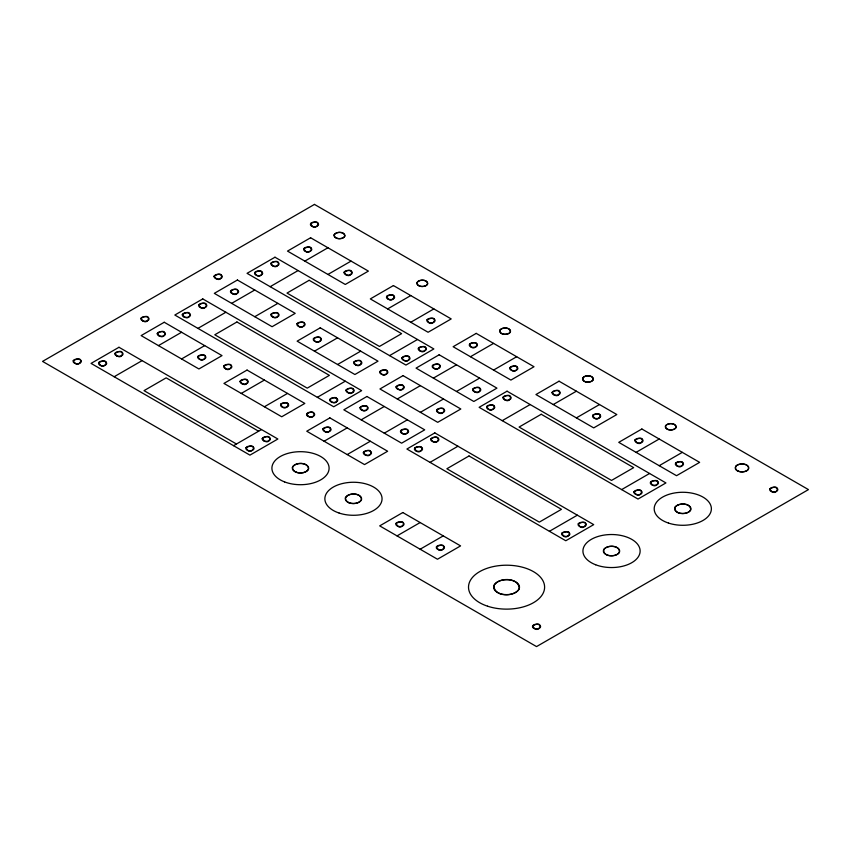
<?xml version="1.0" encoding="UTF-8"?>
<svg xmlns="http://www.w3.org/2000/svg" width="851" height="851" viewBox="0 0 851 851"><rect width="100%" height="100%" fill="white"/><g stroke="black" fill="none" stroke-linecap="round" stroke-linejoin="round"><path stroke-width="1.28" d="M158.467 345.612L181.571 332.262M231.642 303.36L254.757 290.01M304.828 261.108L327.943 247.758M114.162 376.738L142.096 360.622M197.943 328.369L225.866 312.253M270.161 286.681L298.095 270.554M181.571 358.952L204.687 345.612M254.757 316.7L277.873 303.36M327.943 274.447L351.048 261.108M241.28 393.417L264.384 380.078M314.455 351.165L337.57 337.826M387.641 308.913L410.756 295.574M264.384 406.767L287.5 393.417M337.57 364.515L360.686 351.165M410.756 322.263L433.861 308.913M233.568 445.679L261.502 429.553M317.349 397.311L345.272 381.195M389.567 355.612L417.501 339.496M324.093 441.233L347.197 427.893M361.164 419.83L384.269 406.491M397.279 398.981L420.383 385.641M433.382 378.131L456.498 364.792M470.454 356.729L493.569 343.389M347.197 454.572L370.313 441.233M384.269 433.17L407.384 419.83M420.383 412.32L443.499 398.981M456.498 391.471L479.602 378.131M493.569 370.068L516.685 356.729M430.01 462.359L457.944 446.232M502.239 420.66L530.162 404.544M553.267 404.544L576.382 391.194M576.382 417.884L599.498 404.544M397.034 535.885L420.139 522.546M420.139 549.225L443.254 535.885M636.091 452.349L659.195 439.01M659.195 465.699L682.311 452.349M549.416 531.301L577.35 515.174M621.645 489.602L649.568 473.475M258.608 431.223L166.168 377.855L144.021 390.641L236.461 444.009M114.97 353.484C122.182 363.92 127.182 345.389 114.97 353.484M157.339 333.475C164.551 343.9 169.551 325.369 157.339 333.475M182.38 314.572C189.592 324.997 194.581 306.466 182.38 314.572M214.154 276.213C221.366 286.638 226.366 268.108 214.154 276.213M230.525 291.223C237.737 301.648 242.737 283.117 230.525 291.223M240.152 381.291C247.364 391.715 252.364 373.185 240.152 381.291M262.31 438.552C269.512 448.977 274.511 430.446 262.31 438.552M292.478 467.273C292.648 474.496 305.509 474.688 308.509 469.114C308.339 461.902 295.488 461.71 292.478 467.273M306.605 414.086C313.817 424.521 318.806 405.991 306.605 414.086M334.156 234.919C334.262 239.727 342.836 239.854 344.836 236.142C344.729 231.334 336.156 231.206 334.156 234.919M329.709 399.63C336.922 410.065 341.921 391.534 329.709 399.63M345.442 497.856C345.612 505.068 358.473 505.26 361.473 499.697C361.303 492.484 348.442 492.282 345.442 497.856M363.42 452.445C370.632 462.88 375.621 444.35 363.42 452.445M396.151 386.843C403.363 397.279 408.363 378.748 396.151 386.843M430.819 439.105C438.031 449.541 443.031 431 430.819 439.105M472.709 389.343C479.921 399.779 484.921 381.248 472.709 389.343M493.878 585.711C494.144 597.136 514.504 597.445 519.259 588.626C518.993 577.201 498.633 576.893 493.878 585.711M552.15 392.407C559.362 402.831 564.362 384.301 552.15 392.407M141.032 318.317C147.255 329.029 153.946 310.7 141.032 318.317M271.033 263.278C277.245 273.979 283.936 255.651 271.033 263.278M344.219 272.171C350.431 282.883 357.122 264.555 344.219 272.171M346.144 390.035C352.357 400.747 359.048 382.418 346.144 390.035M353.846 362.228C360.069 372.94 366.76 354.612 353.846 362.228M417.054 282.532C416.671 287.447 425.415 287.681 427.574 284.16C427.947 279.234 419.213 279 417.054 282.532M401.991 357.782C408.214 368.494 414.905 350.165 401.991 357.782M436.659 410.044C442.882 420.756 449.573 402.427 436.659 410.044M503.101 397.257C509.324 407.969 516.014 389.641 503.101 397.257M532.588 625.974C538.8 636.676 545.491 618.358 532.588 625.974M603.636 549.81C603.082 557.192 616.177 557.543 619.422 552.256C619.985 544.874 606.88 544.523 603.636 549.81M634.069 491.772C640.282 502.484 646.973 484.155 634.069 491.772M665.493 425.968C665.12 430.883 673.854 431.117 676.013 427.596C676.385 422.67 667.652 422.436 665.493 425.968M769.836 488.995C776.059 499.707 782.75 481.379 769.836 488.995M73.346 360.643C78.515 371.589 86.93 353.537 73.346 360.643M198.889 304.818C204.059 315.774 212.463 297.722 198.889 304.818M254.736 272.575C259.917 283.532 268.32 265.469 254.736 272.575M271.107 314.274C276.277 325.231 284.691 307.168 271.107 314.274M313.476 338.73C318.657 349.687 327.061 331.635 313.476 338.73M323.114 428.798C328.284 439.754 336.688 421.692 323.114 428.798M386.662 296.478C391.832 307.434 400.247 289.383 386.662 296.478M360.186 407.395C365.356 418.352 373.759 400.289 360.186 407.395M379.918 371.536C385.099 382.493 393.502 364.43 379.918 371.536M418.437 348.187C423.617 359.143 432.021 341.081 418.437 348.187M414.586 448.254C419.766 459.21 428.17 441.158 414.586 448.254M436.499 546.799C441.669 557.756 450.073 539.694 436.499 546.799M509.919 367.643C515.089 378.599 523.503 360.537 509.919 367.643M582.775 377.95C581.882 382.95 590.807 383.333 593.094 379.982C593.998 374.983 585.073 374.6 582.775 377.95M635.101 439.914C640.282 450.87 648.685 432.819 635.101 439.914M650.515 482.177C655.685 493.123 664.088 475.071 650.515 482.177M675.545 463.274C680.726 474.22 689.129 456.168 675.545 463.274M675.056 507.26C673.705 514.749 687.097 515.334 690.523 510.302C691.874 502.813 678.481 502.228 675.056 507.26M98.833 362.494C102.907 373.653 113.055 355.931 98.833 362.494M198.017 356.378C202.091 367.536 212.239 349.814 198.017 356.378M224.015 365.834C228.1 376.982 238.237 359.271 224.015 365.834M310.7 223.515C314.774 234.674 324.912 216.952 310.7 223.515M303.945 248.524C308.019 259.672 318.157 241.961 303.945 248.524M297.201 323.582C301.275 334.73 311.423 317.019 297.201 323.582M246.162 447.562C250.247 458.71 260.385 440.988 246.162 447.562M280.83 404.193C284.904 415.341 295.052 397.63 280.83 404.193M427.202 319.689C431.276 330.837 441.424 313.125 427.202 319.689M400.725 430.606C404.799 441.754 414.937 424.032 400.725 430.606M432.499 365.558C436.574 376.706 446.711 358.994 432.499 365.558M469.571 344.155C473.645 355.303 483.793 337.581 469.571 344.155M396.151 523.301C400.225 534.46 410.363 516.738 396.151 523.301M500.09 329.954C498.633 334.964 507.76 335.56 510.153 332.358C511.611 327.348 502.484 326.752 500.09 329.954M486.91 406.416C490.984 417.564 501.122 399.853 486.91 406.416M592.828 415.309C596.902 426.468 607.05 408.746 592.828 415.309M562.011 533.173C566.096 544.321 576.233 526.609 562.011 533.173M578.382 523.727C582.456 534.875 592.604 517.163 578.382 523.727M735.721 466.412C733.892 472.688 745.306 473.422 748.306 469.422C750.125 463.157 738.711 462.412 735.721 466.412M314.466 204.41L42.55 361.398L536.534 646.59L808.45 489.602L314.466 204.41M118.98 347.272L91.057 363.398L249.939 455.136L277.873 439.01L118.98 347.272M202.761 298.914L174.827 315.03L333.72 406.767L361.643 390.641L202.761 298.914M274.979 257.215L247.056 273.331L405.938 365.068L433.861 348.942L274.979 257.215M164.243 322.263L141.128 335.602L198.911 368.962L222.015 355.612L164.243 322.263M237.418 280.011L214.314 293.35L272.086 326.71L295.201 313.359L237.418 280.011M310.604 237.759L287.5 251.098L345.272 284.457L368.387 271.107L310.604 237.759M236.94 321.976L214.792 334.773L307.232 388.141L329.39 375.355L236.94 321.976M309.168 280.287L287.01 293.074L379.461 346.442L401.608 333.656L309.168 280.287M247.056 370.068L223.941 383.418L281.724 416.767L304.828 403.427L247.056 370.068M320.242 327.816L297.127 341.166L354.899 374.514L378.014 361.175L320.242 327.816M393.417 285.564L370.313 298.914L428.085 332.262L451.2 318.923L393.417 285.564M329.869 417.884L306.754 431.223L364.536 464.582L387.641 451.243L329.869 417.884M366.941 396.481L343.825 409.82L401.608 443.18L424.713 429.84L366.941 396.481M403.055 375.631L379.94 388.971L437.722 422.33L460.827 408.991L403.055 375.631M439.159 354.782L416.054 368.121L473.826 401.481L496.941 388.141L439.159 354.782M476.23 333.379L453.126 346.719L510.898 380.078L534.013 366.738L476.23 333.379M434.829 432.893L406.906 449.02L565.787 540.747L593.711 524.631L434.829 432.893M507.047 391.194L479.124 407.321L638.016 499.048L665.939 482.932L507.047 391.194M559.054 381.195L535.939 394.534L593.711 427.893L616.826 414.543L559.054 381.195M469.018 455.966L446.871 468.752L539.311 522.12L561.458 509.334L469.018 455.966M541.236 414.267L519.089 427.053L611.529 480.432L633.676 467.646L541.236 414.267M402.81 512.536L379.695 525.875L437.478 559.235L460.582 545.895L402.81 512.536M641.867 429L618.751 442.35L676.534 475.698L699.639 462.359L641.867 429M305.445 251.385A4.085 2.362 0 0 0 311.796 249.588A4.085 2.362 0 0 0 305.913 247.311A4.085 2.362 0 0 0 305.445 251.385M345.889 274.735A4.085 2.362 0 0 0 352.24 272.937A4.085 2.362 0 0 0 346.357 270.661A4.085 2.362 0 0 0 345.889 274.735M336.773 238.248A5.446 3.149 0 0 0 344.942 235.525A5.446 3.149 0 0 0 336.773 232.802A5.446 3.149 0 0 0 336.773 238.248M312.2 226.377A4.085 2.362 0 0 0 318.551 224.579A4.085 2.362 0 0 0 312.657 222.302A4.085 2.362 0 0 0 312.2 226.377M419.586 286.064A5.446 3.149 0 0 0 427.755 283.34A5.446 3.149 0 0 0 419.586 280.617A5.446 3.149 0 0 0 419.586 286.064M388.258 299.201A4.085 2.362 0 0 0 394.609 297.393A4.085 2.362 0 0 0 388.726 295.127A4.085 2.362 0 0 0 388.258 299.201M428.702 322.55A4.085 2.362 0 0 0 435.052 320.742A4.085 2.362 0 0 0 429.17 318.476A4.085 2.362 0 0 0 428.702 322.55M502.398 333.879A5.446 3.149 0 0 0 510.568 331.156A5.446 3.149 0 0 0 502.398 328.433A5.446 3.149 0 0 0 502.398 333.879M471.305 347.091A4.085 2.362 0 0 0 477.432 345.049A4.085 2.362 0 0 0 471.305 343.006A4.085 2.362 0 0 0 471.305 347.091M511.749 370.44A4.085 2.362 0 0 0 517.876 368.398A4.085 2.362 0 0 0 511.749 366.355A4.085 2.362 0 0 0 511.749 370.44M585.211 381.695A5.446 3.149 0 0 0 593.381 378.961A5.446 3.149 0 0 0 585.211 376.238A5.446 3.149 0 0 0 585.211 381.695M554.118 394.907A4.085 2.362 0 0 0 560.245 392.864A4.085 2.362 0 0 0 554.118 390.822A4.085 2.362 0 0 0 554.118 394.907M594.338 418.181A4.085 2.362 0 0 0 600.678 416.373A4.085 2.362 0 0 0 594.796 414.097A4.085 2.362 0 0 0 594.338 418.181M636.708 442.637A4.085 2.362 0 0 0 643.048 440.829A4.085 2.362 0 0 0 637.165 438.563A4.085 2.362 0 0 0 636.708 442.637M677.151 465.986A4.085 2.362 0 0 0 683.491 464.178A4.085 2.362 0 0 0 677.609 461.912A4.085 2.362 0 0 0 677.151 465.986M668.024 429.5A5.446 3.149 0 0 0 676.194 426.776A5.446 3.149 0 0 0 668.024 424.053A5.446 3.149 0 0 0 668.024 429.5M738.232 471.188A6.808 3.936 0 0 0 748.806 468.178A6.808 3.936 0 0 0 738.998 464.391A6.808 3.936 0 0 0 738.232 471.188M771.517 491.57A4.085 2.362 0 0 0 777.857 489.761A4.085 2.362 0 0 0 771.974 487.485A4.085 2.362 0 0 0 771.517 491.57M652.111 484.889A4.085 2.362 0 0 0 658.461 483.081A4.085 2.362 0 0 0 652.579 480.815A4.085 2.362 0 0 0 652.111 484.889M635.974 494.42A4.085 2.362 0 0 0 642.101 492.378A4.085 2.362 0 0 0 635.974 490.336A4.085 2.362 0 0 0 635.974 494.42M678.247 512.706A8.17 4.712 0 0 0 690.938 509.089A8.17 4.712 0 0 0 679.172 504.547A8.17 4.712 0 0 0 678.247 512.706M579.893 526.588A4.085 2.362 0 0 0 586.233 524.78A4.085 2.362 0 0 0 580.35 522.514A4.085 2.362 0 0 0 579.893 526.588M563.522 536.034A4.085 2.362 0 0 0 569.862 534.237A4.085 2.362 0 0 0 563.979 531.96A4.085 2.362 0 0 0 563.522 536.034M607.444 555.118A8.17 4.712 0 0 0 619.698 551.033A8.17 4.712 0 0 0 607.444 546.948A8.17 4.712 0 0 0 607.444 555.118M500.101 593.636A12.935 7.468 0 0 0 519.504 587.169A12.935 7.468 0 0 0 500.101 580.701A12.935 7.468 0 0 0 500.101 593.636M534.258 628.538A4.085 2.362 0 0 0 540.608 626.73A4.085 2.362 0 0 0 534.726 624.464A4.085 2.362 0 0 0 534.258 628.538M348.921 502.696A8.17 4.712 0 0 0 361.611 499.08A8.17 4.712 0 0 0 349.846 494.548A8.17 4.712 0 0 0 348.921 502.696M397.651 526.173A4.085 2.362 0 0 0 404.002 524.365A4.085 2.362 0 0 0 398.119 522.088A4.085 2.362 0 0 0 397.651 526.173M438.318 549.597A4.085 2.362 0 0 0 444.456 547.555A4.085 2.362 0 0 0 438.318 545.512A4.085 2.362 0 0 0 438.318 549.597M264.044 440.967A4.085 2.362 0 0 0 270.384 439.159A4.085 2.362 0 0 0 264.501 436.893A4.085 2.362 0 0 0 264.044 440.967M247.896 450.498A4.085 2.362 0 0 0 254.024 448.456A4.085 2.362 0 0 0 247.896 446.413A4.085 2.362 0 0 0 247.896 450.498M296.414 472.284A8.17 4.712 0 0 0 308.668 468.199A8.17 4.712 0 0 0 296.414 464.114A8.17 4.712 0 0 0 296.414 472.284M75.175 363.441A4.085 2.362 0 0 0 81.302 361.398A4.085 2.362 0 0 0 75.175 359.356A4.085 2.362 0 0 0 75.175 363.441M100.567 365.441A4.085 2.362 0 0 0 106.694 363.398A4.085 2.362 0 0 0 100.567 361.356A4.085 2.362 0 0 0 100.567 365.441M116.715 355.909A4.085 2.362 0 0 0 123.055 354.101A4.085 2.362 0 0 0 117.172 351.835A4.085 2.362 0 0 0 116.715 355.909M142.936 320.965A4.085 2.362 0 0 0 149.063 318.923A4.085 2.362 0 0 0 142.936 316.88A4.085 2.362 0 0 0 142.936 320.965M159.084 335.89A4.085 2.362 0 0 0 165.424 334.092A4.085 2.362 0 0 0 159.541 331.816A4.085 2.362 0 0 0 159.084 335.89M199.528 359.25A4.085 2.362 0 0 0 205.868 357.441A4.085 2.362 0 0 0 199.985 355.165A4.085 2.362 0 0 0 199.528 359.25M184.114 316.998A4.085 2.362 0 0 0 190.464 315.189A4.085 2.362 0 0 0 184.582 312.913A4.085 2.362 0 0 0 184.114 316.998M200.485 307.541A4.085 2.362 0 0 0 206.836 305.732A4.085 2.362 0 0 0 200.953 303.467A4.085 2.362 0 0 0 200.485 307.541M215.899 278.628A4.085 2.362 0 0 0 222.239 276.82A4.085 2.362 0 0 0 216.356 274.554A4.085 2.362 0 0 0 215.899 278.628M232.493 293.723A4.085 2.362 0 0 0 238.62 291.68A4.085 2.362 0 0 0 232.493 289.638A4.085 2.362 0 0 0 232.493 293.723M272.937 317.072A4.085 2.362 0 0 0 279.064 315.03A4.085 2.362 0 0 0 272.937 312.987A4.085 2.362 0 0 0 272.937 317.072M256.566 275.373A4.085 2.362 0 0 0 262.693 273.331A4.085 2.362 0 0 0 256.566 271.288A4.085 2.362 0 0 0 256.566 275.373M272.937 265.927A4.085 2.362 0 0 0 279.064 263.884A4.085 2.362 0 0 0 272.937 261.842A4.085 2.362 0 0 0 272.937 265.927M420.043 350.91A4.085 2.362 0 0 0 426.383 349.101A4.085 2.362 0 0 0 420.5 346.825A4.085 2.362 0 0 0 420.043 350.91M403.895 360.441A4.085 2.362 0 0 0 410.022 358.399A4.085 2.362 0 0 0 403.895 356.356A4.085 2.362 0 0 0 403.895 360.441M381.748 374.334A4.085 2.362 0 0 0 387.875 372.291A4.085 2.362 0 0 0 381.748 370.249A4.085 2.362 0 0 0 381.748 374.334M397.896 389.269A4.085 2.362 0 0 0 404.236 387.46A4.085 2.362 0 0 0 398.353 385.195A4.085 2.362 0 0 0 397.896 389.269M434.233 368.504A4.085 2.362 0 0 0 440.361 366.462A4.085 2.362 0 0 0 434.233 364.419A4.085 2.362 0 0 0 434.233 368.504M474.443 391.768A4.085 2.362 0 0 0 480.794 389.96A4.085 2.362 0 0 0 474.911 387.694A4.085 2.362 0 0 0 474.443 391.768M438.563 412.703A4.085 2.362 0 0 0 444.69 410.661A4.085 2.362 0 0 0 438.563 408.608A4.085 2.362 0 0 0 438.563 412.703M488.41 409.278A4.085 2.362 0 0 0 494.761 407.469A4.085 2.362 0 0 0 488.868 405.204A4.085 2.362 0 0 0 488.41 409.278M505.005 399.906A4.085 2.362 0 0 0 511.132 397.864A4.085 2.362 0 0 0 505.005 395.821A4.085 2.362 0 0 0 505.005 399.906M348.048 392.683A4.085 2.362 0 0 0 354.176 390.641A4.085 2.362 0 0 0 348.048 388.599A4.085 2.362 0 0 0 348.048 392.683M331.454 402.055A4.085 2.362 0 0 0 337.794 400.247A4.085 2.362 0 0 0 331.911 397.981A4.085 2.362 0 0 0 331.454 402.055M308.339 416.511A4.085 2.362 0 0 0 314.689 414.703A4.085 2.362 0 0 0 308.796 412.427A4.085 2.362 0 0 0 308.339 416.511M324.933 431.595A4.085 2.362 0 0 0 331.06 429.553A4.085 2.362 0 0 0 324.933 427.51A4.085 2.362 0 0 0 324.933 431.595M362.005 410.193A4.085 2.362 0 0 0 368.132 408.15A4.085 2.362 0 0 0 362.005 406.108A4.085 2.362 0 0 0 362.005 410.193M402.225 433.467A4.085 2.362 0 0 0 408.576 431.659A4.085 2.362 0 0 0 402.693 429.393A4.085 2.362 0 0 0 402.225 433.467M365.153 454.87A4.085 2.362 0 0 0 371.493 453.062A4.085 2.362 0 0 0 365.611 450.796A4.085 2.362 0 0 0 365.153 454.87M416.192 450.977A4.085 2.362 0 0 0 422.532 449.168A4.085 2.362 0 0 0 416.65 446.903A4.085 2.362 0 0 0 416.192 450.977M432.563 441.531A4.085 2.362 0 0 0 438.903 439.722A4.085 2.362 0 0 0 433.021 437.446A4.085 2.362 0 0 0 432.563 441.531M225.749 368.781A4.085 2.362 0 0 0 231.876 366.738A4.085 2.362 0 0 0 225.749 364.696A4.085 2.362 0 0 0 225.749 368.781M241.897 383.705A4.085 2.362 0 0 0 248.237 381.897A4.085 2.362 0 0 0 242.354 379.631A4.085 2.362 0 0 0 241.897 383.705M282.341 407.055A4.085 2.362 0 0 0 288.68 405.246A4.085 2.362 0 0 0 282.798 402.98A4.085 2.362 0 0 0 282.341 407.055M298.712 326.444A4.085 2.362 0 0 0 305.052 324.635A4.085 2.362 0 0 0 299.169 322.369A4.085 2.362 0 0 0 298.712 326.444M315.306 341.538A4.085 2.362 0 0 0 321.433 339.496A4.085 2.362 0 0 0 315.306 337.453A4.085 2.362 0 0 0 315.306 341.538M355.75 364.888A4.085 2.362 0 0 0 361.877 362.845A4.085 2.362 0 0 0 355.75 360.803A4.085 2.362 0 0 0 355.75 364.888M595.647 564.766A28.594 16.509 0 0 0 640.069 552.118A28.594 16.509 0 0 0 598.881 536.226A28.594 16.509 0 0 0 595.647 564.766M668.492 523.078A28.594 16.509 0 0 0 711.383 508.781A28.594 16.509 0 0 0 668.492 494.484A28.594 16.509 0 0 0 668.492 523.078M284.606 481.921A28.594 16.509 0 0 0 329.039 469.273A28.594 16.509 0 0 0 287.851 453.392A28.594 16.509 0 0 0 284.606 481.921M339.155 513.068A28.594 16.509 0 0 0 382.056 498.771A28.594 16.509 0 0 0 339.155 484.474A28.594 16.509 0 0 0 339.155 513.068M487.549 606.189A38.04 21.956 0 0 0 544.608 587.169A38.04 21.956 0 0 0 487.549 568.149A38.04 21.956 0 0 0 487.549 606.189"/></g></svg>
